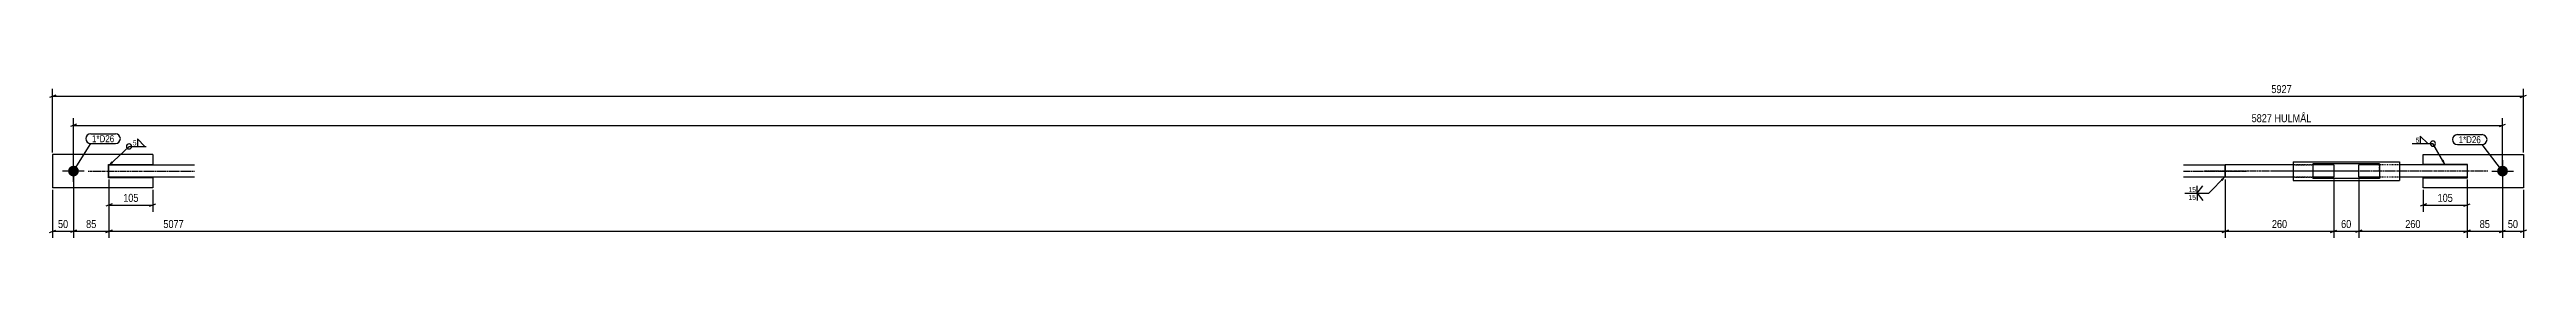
# Model space of a CAD drawing. Header units: millimetres. Extents: x 12 to 18109, y -28 to 385.
# Drawn here: x 12167 to 18109, y 12 to 385 of the extents above; entities that cross this region are included whole.
import ezdxf

# ---------------------------------------------------------------- set-up
doc = ezdxf.new("R2010")
doc.units = ezdxf.units.MM
doc.linetypes.add('DXK_LINE_DOT2', pattern=[3.9198, 1.9599, -1.9599])
doc.linetypes.add('DXK_LINE_DOT3', pattern=[5.9187, 2.979, -0.9799, 0.9799, -0.9799])
for name, color, linetype in [('MÅLSÆTNING', 7, 'Continuous'), ('STÅL', 7, 'Continuous'), ('TEKST', 7, 'Continuous')]:
    doc.layers.add(name, color=color, linetype=linetype)
doc.styles.add('Arial Narrow', font='ARIALN.TTF', dxfattribs={"height": 0.2})

msp = doc.modelspace()

# ---------------------------------------------------------------- hatches: boundary and pattern name
at = {"layer": 'STÅL', "linetype": 'Continuous'}
for points in [[(12224.7, 159.8, -1), (12224.7, 185.8, -1)], [(18052, 185.8, -1), (18052, 159.8, -1)]]:
    msp.add_hatch(color=96, dxfattribs=at).paths.add_polyline_path(points)
at = {"layer": 'TEKST', "linetype": 'Continuous'}
for points in [[(12320, 192.1), (12308.7, 185.8), (12315.7, 196.6)], [(17910.9, 200.2), (17914.5, 187.8), (17905.5, 197)], [(17376, 153.1), (17387, 159.8), (17380.4, 148.7)]]:
    msp.add_hatch(color=3, dxfattribs=at).paths.add_polyline_path(points)

# ---------------------------------------------------------------- linework, layer by layer
at = {"layer": 'MÅLSÆTNING', "color": 7, "linetype": 'Continuous'}
for p, q in [((12174.7, 217.8), (12174.7, 370.5)), ((18102, 217.8), (18102, 370.5)), ((12182.2, 355.8), (12167.2, 349.8)), ((12174.7, 352.8), (18102, 352.8)), ((12224.7, 177.8), (12224.7, 300.5)), ((18052, 177.8), (18052, 300.5)), ((18094.5, 349.8), (18109.5, 355.8)), ((12232.2, 285.8), (12217.2, 279.8)), ((12224.7, 282.8), (18052, 282.8)), ((18044.5, 279.8), (18059.5, 285.8)), ((12174.7, 127.8), (12174.7, 12)), ((12224.7, 167.8), (12224.7, 12)), ((12309.7, 152.8), (12309.7, 12)), ((12309.7, 152.8), (12309.7, 12)), ((17387, 152.8), (17387, 12)), ((17387, 152.8), (17387, 12)), ((17647, 152.8), (17647, 12)), ((17707, 152.8), (17707, 12)), ((17707, 152.8), (17707, 12)), ((17967, 152.8), (17967, 12)), ((17967, 152.8), (17967, 12)), ((18052, 167.8), (18052, 12)), ((18102, 127.8), (18102, 12)), ((12309.7, 91), (12414.7, 91)), ((17862, 91), (17967, 91)), ((12167.2, 25), (12182.2, 31)), ((12174.7, 28), (12224.7, 28)), ((12232.2, 31), (12217.2, 25)), ((12317.2, 31), (12302.2, 25)), ((12302.2, 25), (12317.2, 31)), ((12309.7, 28), (17387, 28)), ((17394.5, 31), (17379.5, 25)), ((17379.5, 25), (17394.5, 31)), ((17639.5, 25), (17654.5, 31)), ((17647, 28), (17707, 28)), ((17714.5, 31), (17699.5, 25)), ((17714.5, 31), (17699.5, 25)), ((17707, 28), (17967, 28)), ((17959.5, 25), (17974.5, 31)), ((17974.5, 31), (17959.5, 25)), ((18044.5, 25), (18059.5, 31)), ((18052, 28), (18102, 28)), ((18109.5, 31), (18094.5, 25))]:
    msp.add_line(p, q, dxfattribs=at)
at = {"layer": 'STÅL', "color": 2, "linetype": 'Continuous'}
for p, q in [((12174.7, 212.8), (12174.7, 132.8)), ((12414.7, 212.8), (12174.7, 212.8)), ((12308.7, 156.8), (12308.7, 188.8)), ((12308.7, 188.8), (12414.7, 188.8)), ((12309.7, 187.8), (12514.7, 187.8)), ((12309.7, 157.8), (12309.7, 187.8)), ((12414.7, 212.8), (12414.7, 188.8)), ((17287, 187.8), (17387, 187.8)), ((17549.5, 187.8), (17387, 187.8)), ((17387, 157.8), (17387, 187.8)), ((17387, 187.8), (17387, 185.8)), ((17387, 185.8), (17387, 157.8)), ((17549.5, 195.3), (17804.5, 195.3)), ((17549.5, 195.3), (17549.5, 150.3)), ((17597, 190.3), (17597, 155.3)), ((17757, 190.3), (17597, 190.3)), ((17647, 187.8), (17597, 187.8)), ((17647, 187.8), (17647, 165.3)), ((17757, 187.8), (17707, 187.8)), ((17707, 157.8), (17707, 187.8)), ((17757, 190.3), (17757, 155.3)), ((17804.5, 195.3), (17804.5, 161.5)), ((17967, 187.8), (17804.5, 187.8)), ((17862, 188.8), (17862, 212.8)), ((17862, 212.8), (18102, 212.8)), ((17968, 188.8), (17862, 188.8)), ((17967, 187.8), (17967, 157.8)), ((17968, 156.8), (17968, 188.8)), ((18102, 212.8), (18102, 132.8)), ((12414.7, 132.8), (12174.7, 132.8)), ((12414.7, 156.8), (12308.7, 156.8)), ((12514.7, 157.8), (12309.7, 157.8)), ((12414.7, 156.8), (12414.7, 132.8)), ((17387, 157.8), (17287, 157.8)), ((17549.5, 157.8), (17387, 157.8)), ((17549.5, 150.3), (17804.5, 150.3)), ((17647, 157.8), (17597, 157.8)), ((17757, 155.3), (17597, 155.3)), ((17647, 165.3), (17647, 157.8)), ((17757, 157.8), (17707, 157.8)), ((17804.5, 161.5), (17804.5, 150.3)), ((17967, 157.8), (17804.5, 157.8)), ((17862, 132.8), (17862, 156.8)), ((17862, 156.8), (17968, 156.8)), ((18102, 132.8), (17862, 132.8))]:
    msp.add_line(p, q, dxfattribs=at)
at = {"layer": 'STÅL', "color": 96, "linetype": 'Continuous'}
for p, q in [((12224.7, 146.8), (12224.7, 198.8)), ((18052, 198.8), (18052, 146.8)), ((12250.7, 172.8), (12198.7, 172.8)), ((18026, 172.8), (18078, 172.8))]:
    msp.add_line(p, q, dxfattribs=at)
at = {"layer": 'STÅL', "color": 7, "linetype": 'DXK_LINE_DOT2'}
for p, q in [((17597, 187.8), (17549.5, 187.8)), ((17549.5, 187.8), (17597, 187.8)), ((17757, 172.8), (17757, 190.3)), ((17804.5, 187.8), (17757, 187.8)), ((17597, 157.8), (17549.5, 157.8)), ((17549.5, 157.8), (17597, 157.8)), ((17804.5, 157.8), (17757, 157.8))]:
    msp.add_line(p, q, dxfattribs=at)
at = {"layer": 'STÅL', "color": 7, "linetype": 'DXK_LINE_DOT3'}
for p, q in [((12259.7, 172.8), (12514.7, 172.8)), ((17287, 172.8), (17437, 172.8)), ((17697, 172.8), (17337, 172.8)), ((17657, 172.8), (17499.5, 172.8)), ((18017, 172.8), (17657, 172.8))]:
    msp.add_line(p, q, dxfattribs=at)
at = {"layer": 'TEKST', "color": 3, "linetype": 'Continuous'}
for p, q in [((17914.5, 187.8), (17885, 238.8)), ((17387, 159.8), (17347.5, 119.8))]:
    msp.add_line(p, q, dxfattribs=at)
msp.add_arc((17885, 238.8), 6.25, 270, 90, dxfattribs=at)

# ---------------------------------------------------------------- next in the draw order: wipeouts: each hides what was drawn before it
at = {"color": 0}
for points, layer in [([(17550.3, 356.5), (17550.3, 384.5), (17493.6, 384.5), (17493.6, 356.5)], 'MÅLSÆTNING'), ([(17597.8, 286.5), (17597.8, 314.5), (17446.1, 314.5), (17446.1, 286.5)], 'MÅLSÆTNING'), ([(12215.9, 31.8), (12215.9, 59.8), (12183.5, 59.8), (12183.5, 31.8)], 'MÅLSÆTNING'), ([(12493.1, 31.8), (12493.1, 59.8), (12436.4, 59.8), (12436.4, 31.8)], 'MÅLSÆTNING'), ([(17693.2, 31.8), (17693.2, 59.8), (17660.8, 59.8), (17660.8, 31.8)], 'MÅLSÆTNING'), ([(17859.2, 31.8), (17859.2, 59.8), (17814.7, 59.8), (17814.7, 31.8)], 'MÅLSÆTNING'), ([(18093.2, 31.8), (18093.2, 59.8), (18060.8, 59.8), (18060.8, 31.8)], 'MÅLSÆTNING'), ([(12375.4, 233.7), (12375.4, 248.2), (12365.8, 248.2), (12365.8, 233.7)], 'TEKST'), ([(17852.3, 240.3), (17852.3, 254.8), (17842.6, 254.8), (17842.6, 240.3)], 'TEKST'), ([(18000, 240), (18000, 257.5), (17946.7, 257.5), (17946.7, 240)], 'TEKST'), ([(17314.7, 121.3), (17314.7, 135.8), (17297.5, 135.8), (17297.5, 121.3)], 'TEKST')]:
    msp.add_wipeout(points, dxfattribs=at).dxf.layer = layer

# ---------------------------------------------------------------- next in the draw order: linework, layer by layer
at = {"layer": 'MÅLSÆTNING', "color": 7, "linetype": 'Continuous'}
for p, q in [((12224.7, 167.8), (12224.7, 12)), ((12414.7, 127.8), (12414.7, 75)), ((17647, 152.8), (17647, 12)), ((17862, 127.8), (17862, 75)), ((18052, 167.8), (18052, 12)), ((12407.2, 88), (12422.2, 94)), ((17869.5, 94), (17854.5, 88)), ((12232.2, 31), (12217.2, 25)), ((12224.7, 28), (12309.7, 28)), ((17387, 28), (17647, 28)), ((17639.5, 25), (17654.5, 31)), ((17967, 28), (18052, 28)), ((18044.5, 25), (18059.5, 31))]:
    msp.add_line(p, q, dxfattribs=at)
at = {"layer": 'TEKST', "color": 3, "linetype": 'Continuous'}
for p, q in [((12395.8, 232.2), (12378, 250.1)), ((12378, 250.1), (12378, 232.2)), ((17834.9, 238.8), (17885, 238.8)), ((17872.7, 238.8), (17854.8, 256.7)), ((17854.8, 256.7), (17854.8, 238.8)), ((17854.8, 238.8), (17872.7, 238.8)), ((12308.7, 185.8), (12358, 232.2)), ((12358, 232.2), (12399.4, 232.2)), ((12378, 232.2), (12395.8, 232.2)), ((17319.1, 119.8), (17333.4, 137.6)), ((17319.1, 119.8), (17319.1, 137.6))]:
    msp.add_line(p, q, dxfattribs=at)
for centre, start, end in [((12358, 232.2), 90, 270), ((12358, 232.2), 270, 90), ((17885, 238.8), 90, 270)]:
    msp.add_arc(centre, 6.25, start, end, dxfattribs=at)

# ---------------------------------------------------------------- next in the draw order: texts
at = {"layer": 'MÅLSÆTNING', "color": 3, "style": 'Arial Narrow'}
for s, height, p in [('5927', 19.09, (17497.6, 360.5)), ('5827 HULMÅL', 19.089, (17450.1, 290.5)), ('50', 19.09, (12187.5, 35.8)), ('5077', 19.09, (12440.4, 35.8)), ('60', 19.09, (17664.8, 35.8)), ('260', 19.09, (17818.7, 35.8)), ('50', 19.09, (18064.8, 35.8))]:
    msp.add_text(s, height=height, dxfattribs=at).set_placement(p)
at = {"layer": 'TEKST', "color": 3, "style": 'Arial Narrow'}
for p in [(12366.8, 234.7), (17843.6, 241.3)]:
    msp.add_text('5', height=11.9, dxfattribs=at).set_placement(p)

# ---------------------------------------------------------------- next in the draw order: wipeouts: each hides what was drawn before it
at = {"color": 0}
msp.add_wipeout([(18000, 240), (18000, 257.5), (17946.7, 257.5), (17946.7, 240)], dxfattribs=at).dxf.layer = 'TEKST'

# ---------------------------------------------------------------- next in the draw order: linework, layer by layer
at = {"layer": 'TEKST', "color": 7, "linetype": 'Continuous'}
for p, q in [((17943.7, 260.5), (18003, 260.5)), ((17943.7, 237), (18003, 237)), ((18052, 172.8), (18003, 237))]:
    msp.add_line(p, q, dxfattribs=at)
for centre, start, end in [((17943.7, 248.7), 90, 270), ((18003, 248.7), 270, 90)]:
    msp.add_arc(centre, 11.8, start, end, dxfattribs=at)

# ---------------------------------------------------------------- next in the draw order: texts
at = {"layer": 'TEKST', "color": 3, "style": 'Arial Narrow'}
msp.add_text('1*D26', height=16.7, dxfattribs=at).set_placement((17946.7, 240))

# ---------------------------------------------------------------- next in the draw order: wipeouts: each hides what was drawn before it
at = {"color": 0}
for points, layer in [([(12283.4, 31.8), (12283.4, 59.8), (12251, 59.8), (12251, 31.8)], 'MÅLSÆTNING'), ([(17539.2, 31.8), (17539.2, 59.8), (17494.7, 59.8), (17494.7, 31.8)], 'MÅLSÆTNING'), ([(18025.7, 31.8), (18025.7, 59.8), (17993.3, 59.8), (17993.3, 31.8)], 'MÅLSÆTNING'), ([(12322.4, 242.3), (12322.4, 259.8), (12269.1, 259.8), (12269.1, 242.3)], 'TEKST')]:
    msp.add_wipeout(points, dxfattribs=at).dxf.layer = layer
at = {"color": 0, "linetype": 'Continuous'}
msp.add_wipeout([(17314.7, 102.5), (17314.7, 117), (17297.5, 117), (17297.5, 102.5)], dxfattribs=at).dxf.layer = 'TEKST'

# ---------------------------------------------------------------- next in the draw order: linework, layer by layer
at = {"layer": 'MÅLSÆTNING', "color": 7, "linetype": 'Continuous'}
for p, q in [((12309.7, 152.8), (12309.7, 75)), ((17967, 152.8), (17967, 75)), ((12317.2, 94), (12302.2, 88)), ((17959.5, 88), (17974.5, 94))]:
    msp.add_line(p, q, dxfattribs=at)
at = {"layer": 'TEKST', "color": 3, "linetype": 'Continuous'}
for p, q in [((17289.8, 119.8), (17347.5, 119.8)), ((17319.1, 119.8), (17333.4, 101.9)), ((17319.1, 119.8), (17319.1, 101.9))]:
    msp.add_line(p, q, dxfattribs=at)

# ---------------------------------------------------------------- next in the draw order: texts
at = {"layer": 'MÅLSÆTNING', "color": 3, "style": 'Arial Narrow'}
for s, p in [('85', (12255, 35.8)), ('260', (17498.7, 35.8)), ('85', (17997.3, 35.8))]:
    msp.add_text(s, height=19.09, dxfattribs=at).set_placement(p)
at = {"layer": 'TEKST', "color": 3, "style": 'Arial Narrow'}
msp.add_text('15', height=11.93, dxfattribs=at).set_placement((17298.5, 122.3))
at = {"layer": 'TEKST', "color": 3, "linetype": 'Continuous', "style": 'Arial Narrow'}
msp.add_text('15', height=11.93, dxfattribs=at).set_placement((17298.5, 103.5))

# ---------------------------------------------------------------- next in the draw order: wipeouts: each hides what was drawn before it
at = {"color": 0}
msp.add_wipeout([(12322.4, 242.3), (12322.4, 259.8), (12269.1, 259.8), (12269.1, 242.3)], dxfattribs=at).dxf.layer = 'TEKST'

# ---------------------------------------------------------------- next in the draw order: linework, layer by layer
at = {"layer": 'TEKST', "color": 7, "linetype": 'Continuous'}
for p, q in [((12224.7, 172.8), (12266.1, 239.3)), ((12266.1, 262.8), (12325.4, 262.8)), ((12266.1, 239.3), (12325.4, 239.3))]:
    msp.add_line(p, q, dxfattribs=at)
for centre, start, end in [((12266.1, 251), 90, 270), ((12325.4, 251), 270, 90)]:
    msp.add_arc(centre, 11.7, start, end, dxfattribs=at)

# ---------------------------------------------------------------- next in the draw order: texts
at = {"layer": 'TEKST', "color": 3, "style": 'Arial Narrow'}
msp.add_text('1*D26', height=16.7, dxfattribs=at).set_placement((12269.1, 242.3))

# ---------------------------------------------------------------- next in the draw order: wipeouts: each hides what was drawn before it
at = {"color": 0}
for points in [[(12384.5, 94.8), (12384.5, 122.8), (12340, 122.8), (12340, 94.8)], [(17936.7, 94.8), (17936.7, 122.8), (17892.2, 122.8), (17892.2, 94.8)]]:
    msp.add_wipeout(points, dxfattribs=at).dxf.layer = 'MÅLSÆTNING'

# ---------------------------------------------------------------- next in the draw order: texts
at = {"layer": 'MÅLSÆTNING', "color": 3, "style": 'Arial Narrow'}
for p in [(12344, 98.8), (17896.2, 98.8)]:
    msp.add_text('105', height=19.09, dxfattribs=at).set_placement(p)

doc.saveas('drawing.dxf')
